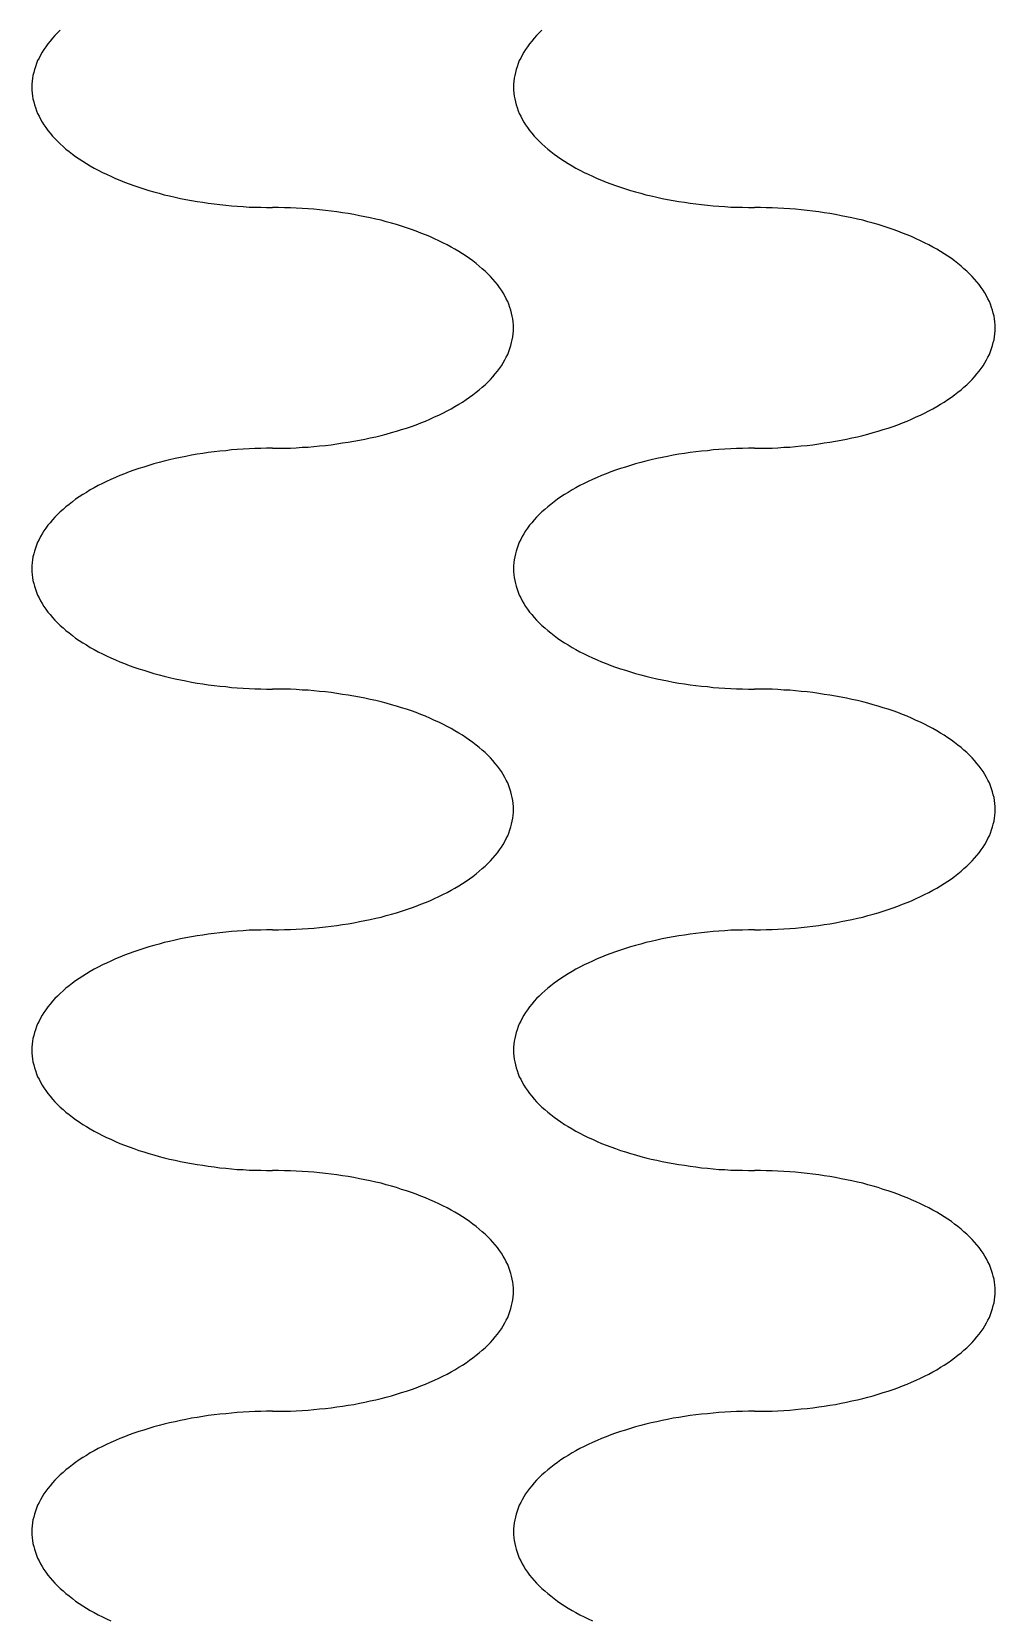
# Model space of a CAD drawing. Extents: x 0 to 40, y 0 to 70.
# Drawn here: x 29.6 to 30, y 51.913 to 52.573 of the extents above; entities that cross this region are included whole.
import ezdxf

# ---------------------------------------------------------------- set-up
doc = ezdxf.new("R2010")
doc.units = 0
doc.layers.add('AL_FOIL', color=2, linetype='CONTINUOUS')

msp = doc.modelspace()

# ---------------------------------------------------------------- linework, layer by layer
at = {"layer": 'AL_FOIL'}
for points in [[(29.6118, 52.5736, 0), (29.6107, 52.5725, 0), (29.6096, 52.5714, 0), (29.6086, 52.5703, 0), (29.6076, 52.5691, 0), (29.6067, 52.568, 0), (29.6058, 52.5668, 0), (29.605, 52.5657, 0), (29.6043, 52.5645, 0), (29.6036, 52.5633, 0), (29.603, 52.5621, 0), (29.6024, 52.561, 0), (29.6019, 52.5598, 0), (29.6015, 52.5585, 0), (29.6011, 52.5573, 0), (29.6008, 52.5561, 0), (29.6005, 52.5549, 0), (29.6003, 52.5537, 0), (29.6001, 52.5525, 0), (29.6, 52.5512, 0), (29.6, 52.55, 0), (29.6, 52.5488, 0), (29.6001, 52.5475, 0), (29.6003, 52.5463, 0), (29.6005, 52.5451, 0), (29.6008, 52.5439, 0), (29.6011, 52.5427, 0), (29.6015, 52.5415, 0), (29.6019, 52.5402, 0), (29.6024, 52.539, 0), (29.603, 52.5379, 0), (29.6036, 52.5367, 0), (29.6043, 52.5355, 0), (29.605, 52.5343, 0), (29.6058, 52.5332, 0), (29.6067, 52.532, 0), (29.6076, 52.5309, 0), (29.6086, 52.5297, 0), (29.6096, 52.5286, 0), (29.6107, 52.5275, 0), (29.6118, 52.5264, 0), (29.613, 52.5254, 0), (29.6142, 52.5243, 0), (29.6155, 52.5233, 0), (29.6169, 52.5222, 0), (29.6182, 52.5212, 0), (29.6197, 52.5202, 0), (29.6212, 52.5192, 0), (29.6227, 52.5183, 0), (29.6243, 52.5173, 0), (29.6259, 52.5164, 0), (29.6276, 52.5155, 0), (29.6293, 52.5146, 0), (29.631, 52.5138, 0), (29.6328, 52.513, 0), (29.6347, 52.5121, 0), (29.6366, 52.5113, 0), (29.6385, 52.5106, 0), (29.6404, 52.5098, 0), (29.6424, 52.5091, 0), (29.6444, 52.5084, 0), (29.6465, 52.5078, 0), (29.6486, 52.5071, 0), (29.6507, 52.5065, 0), (29.6529, 52.5059, 0), (29.655, 52.5053, 0), (29.6572, 52.5048, 0), (29.6595, 52.5043, 0), (29.6617, 52.5038, 0), (29.664, 52.5034, 0), (29.6663, 52.5029, 0), (29.6686, 52.5025, 0), (29.671, 52.5022, 0), (29.6733, 52.5018, 0), (29.6757, 52.5015, 0), (29.6781, 52.5012, 0), (29.6805, 52.501, 0), (29.6829, 52.5007, 0), (29.6853, 52.5005, 0), (29.6878, 52.5004, 0), (29.6902, 52.5002, 0), (29.6926, 52.5001, 0), (29.6951, 52.5001, 0), (29.6975, 52.5, 0), (29.7, 52.5, 0)], [(29.8118, 52.5736, 0), (29.8107, 52.5725, 0), (29.8096, 52.5714, 0), (29.8086, 52.5703, 0), (29.8076, 52.5691, 0), (29.8067, 52.568, 0), (29.8058, 52.5668, 0), (29.805, 52.5657, 0), (29.8043, 52.5645, 0), (29.8036, 52.5633, 0), (29.803, 52.5621, 0), (29.8024, 52.561, 0), (29.8019, 52.5598, 0), (29.8015, 52.5585, 0), (29.8011, 52.5573, 0), (29.8008, 52.5561, 0), (29.8005, 52.5549, 0), (29.8003, 52.5537, 0), (29.8001, 52.5525, 0), (29.8, 52.5512, 0), (29.8, 52.55, 0), (29.8, 52.5488, 0), (29.8001, 52.5475, 0), (29.8003, 52.5463, 0), (29.8005, 52.5451, 0), (29.8008, 52.5439, 0), (29.8011, 52.5427, 0), (29.8015, 52.5415, 0), (29.8019, 52.5402, 0), (29.8024, 52.539, 0), (29.803, 52.5379, 0), (29.8036, 52.5367, 0), (29.8043, 52.5355, 0), (29.805, 52.5343, 0), (29.8058, 52.5332, 0), (29.8067, 52.532, 0), (29.8076, 52.5309, 0), (29.8086, 52.5297, 0), (29.8096, 52.5286, 0), (29.8107, 52.5275, 0), (29.8118, 52.5264, 0), (29.813, 52.5254, 0), (29.8142, 52.5243, 0), (29.8155, 52.5233, 0), (29.8169, 52.5222, 0), (29.8182, 52.5212, 0), (29.8197, 52.5202, 0), (29.8212, 52.5192, 0), (29.8227, 52.5183, 0), (29.8243, 52.5173, 0), (29.8259, 52.5164, 0), (29.8276, 52.5155, 0), (29.8293, 52.5146, 0), (29.831, 52.5138, 0), (29.8328, 52.513, 0), (29.8347, 52.5121, 0), (29.8366, 52.5113, 0), (29.8385, 52.5106, 0), (29.8404, 52.5098, 0), (29.8424, 52.5091, 0), (29.8444, 52.5084, 0), (29.8465, 52.5078, 0), (29.8486, 52.5071, 0), (29.8507, 52.5065, 0), (29.8529, 52.5059, 0), (29.855, 52.5053, 0), (29.8572, 52.5048, 0), (29.8595, 52.5043, 0), (29.8617, 52.5038, 0), (29.864, 52.5034, 0), (29.8663, 52.5029, 0), (29.8686, 52.5025, 0), (29.871, 52.5022, 0), (29.8733, 52.5018, 0), (29.8757, 52.5015, 0), (29.8781, 52.5012, 0), (29.8805, 52.501, 0), (29.8829, 52.5007, 0), (29.8853, 52.5005, 0), (29.8878, 52.5004, 0), (29.8902, 52.5002, 0), (29.8926, 52.5001, 0), (29.8951, 52.5001, 0), (29.8975, 52.5, 0), (29.9, 52.5, 0)], [(29.7, 52.4, 0), (29.7025, 52.4, 0), (29.7049, 52.4001, 0), (29.7074, 52.4001, 0), (29.7098, 52.4002, 0), (29.7122, 52.4004, 0), (29.7147, 52.4005, 0), (29.7171, 52.4007, 0), (29.7195, 52.401, 0), (29.7219, 52.4012, 0), (29.7243, 52.4015, 0), (29.7267, 52.4018, 0), (29.729, 52.4022, 0), (29.7314, 52.4025, 0), (29.7337, 52.4029, 0), (29.736, 52.4034, 0), (29.7383, 52.4038, 0), (29.7405, 52.4043, 0), (29.7428, 52.4048, 0), (29.745, 52.4053, 0), (29.7471, 52.4059, 0), (29.7493, 52.4065, 0), (29.7514, 52.4071, 0), (29.7535, 52.4078, 0), (29.7556, 52.4084, 0), (29.7576, 52.4091, 0), (29.7596, 52.4098, 0), (29.7615, 52.4106, 0), (29.7634, 52.4113, 0), (29.7653, 52.4121, 0), (29.7672, 52.413, 0), (29.769, 52.4138, 0), (29.7707, 52.4146, 0), (29.7724, 52.4155, 0), (29.7741, 52.4164, 0), (29.7757, 52.4173, 0), (29.7773, 52.4183, 0), (29.7788, 52.4192, 0), (29.7803, 52.4202, 0), (29.7818, 52.4212, 0), (29.7831, 52.4222, 0), (29.7845, 52.4233, 0), (29.7858, 52.4243, 0), (29.787, 52.4254, 0), (29.7882, 52.4264, 0), (29.7893, 52.4275, 0), (29.7904, 52.4286, 0), (29.7914, 52.4297, 0), (29.7924, 52.4309, 0), (29.7933, 52.432, 0), (29.7942, 52.4332, 0), (29.795, 52.4343, 0), (29.7957, 52.4355, 0), (29.7964, 52.4367, 0), (29.797, 52.4379, 0), (29.7976, 52.439, 0), (29.7981, 52.4402, 0), (29.7985, 52.4415, 0), (29.7989, 52.4427, 0), (29.7992, 52.4439, 0), (29.7995, 52.4451, 0), (29.7997, 52.4463, 0), (29.7999, 52.4475, 0), (29.8, 52.4488, 0), (29.8, 52.45, 0), (29.8, 52.4512, 0), (29.7999, 52.4525, 0), (29.7997, 52.4537, 0), (29.7995, 52.4549, 0), (29.7992, 52.4561, 0), (29.7989, 52.4573, 0), (29.7985, 52.4585, 0), (29.7981, 52.4598, 0), (29.7976, 52.461, 0), (29.797, 52.4621, 0), (29.7964, 52.4633, 0), (29.7957, 52.4645, 0), (29.795, 52.4657, 0), (29.7942, 52.4668, 0), (29.7933, 52.468, 0), (29.7924, 52.4691, 0), (29.7914, 52.4703, 0), (29.7904, 52.4714, 0), (29.7893, 52.4725, 0), (29.7882, 52.4736, 0), (29.787, 52.4746, 0), (29.7858, 52.4757, 0), (29.7845, 52.4767, 0), (29.7831, 52.4778, 0), (29.7818, 52.4788, 0), (29.7803, 52.4798, 0), (29.7788, 52.4808, 0), (29.7773, 52.4817, 0), (29.7757, 52.4827, 0), (29.7741, 52.4836, 0), (29.7724, 52.4845, 0), (29.7707, 52.4854, 0), (29.769, 52.4862, 0), (29.7672, 52.487, 0), (29.7653, 52.4879, 0), (29.7634, 52.4887, 0), (29.7615, 52.4894, 0), (29.7596, 52.4902, 0), (29.7576, 52.4909, 0), (29.7556, 52.4916, 0), (29.7535, 52.4922, 0), (29.7514, 52.4929, 0), (29.7493, 52.4935, 0), (29.7471, 52.4941, 0), (29.745, 52.4947, 0), (29.7428, 52.4952, 0), (29.7405, 52.4957, 0), (29.7383, 52.4962, 0), (29.736, 52.4966, 0), (29.7337, 52.4971, 0), (29.7314, 52.4975, 0), (29.729, 52.4978, 0), (29.7267, 52.4982, 0), (29.7243, 52.4985, 0), (29.7219, 52.4988, 0), (29.7195, 52.499, 0), (29.7171, 52.4993, 0), (29.7147, 52.4995, 0), (29.7122, 52.4996, 0), (29.7098, 52.4998, 0), (29.7074, 52.4999, 0), (29.7049, 52.4999, 0), (29.7025, 52.5, 0), (29.7, 52.5, 0)], [(29.9, 52.4, 0), (29.9025, 52.4, 0), (29.9049, 52.4001, 0), (29.9074, 52.4001, 0), (29.9098, 52.4002, 0), (29.9122, 52.4004, 0), (29.9147, 52.4005, 0), (29.9171, 52.4007, 0), (29.9195, 52.401, 0), (29.9219, 52.4012, 0), (29.9243, 52.4015, 0), (29.9267, 52.4018, 0), (29.929, 52.4022, 0), (29.9314, 52.4025, 0), (29.9337, 52.4029, 0), (29.936, 52.4034, 0), (29.9383, 52.4038, 0), (29.9405, 52.4043, 0), (29.9428, 52.4048, 0), (29.945, 52.4053, 0), (29.9471, 52.4059, 0), (29.9493, 52.4065, 0), (29.9514, 52.4071, 0), (29.9535, 52.4078, 0), (29.9556, 52.4084, 0), (29.9576, 52.4091, 0), (29.9596, 52.4098, 0), (29.9615, 52.4106, 0), (29.9634, 52.4113, 0), (29.9653, 52.4121, 0), (29.9672, 52.413, 0), (29.969, 52.4138, 0), (29.9707, 52.4146, 0), (29.9724, 52.4155, 0), (29.9741, 52.4164, 0), (29.9757, 52.4173, 0), (29.9773, 52.4183, 0), (29.9788, 52.4192, 0), (29.9803, 52.4202, 0), (29.9818, 52.4212, 0), (29.9831, 52.4222, 0), (29.9845, 52.4233, 0), (29.9858, 52.4243, 0), (29.987, 52.4254, 0), (29.9882, 52.4264, 0), (29.9893, 52.4275, 0), (29.9904, 52.4286, 0), (29.9914, 52.4297, 0), (29.9924, 52.4309, 0), (29.9933, 52.432, 0), (29.9942, 52.4332, 0), (29.995, 52.4343, 0), (29.9957, 52.4355, 0), (29.9964, 52.4367, 0), (29.997, 52.4379, 0), (29.9976, 52.439, 0), (29.9981, 52.4402, 0), (29.9985, 52.4415, 0), (29.9989, 52.4427, 0), (29.9992, 52.4439, 0), (29.9995, 52.4451, 0), (29.9997, 52.4463, 0), (29.9999, 52.4475, 0), (30, 52.4488, 0), (30, 52.45, 0), (30, 52.4512, 0), (29.9999, 52.4525, 0), (29.9997, 52.4537, 0), (29.9995, 52.4549, 0), (29.9992, 52.4561, 0), (29.9989, 52.4573, 0), (29.9985, 52.4585, 0), (29.9981, 52.4598, 0), (29.9976, 52.461, 0), (29.997, 52.4621, 0), (29.9964, 52.4633, 0), (29.9957, 52.4645, 0), (29.995, 52.4657, 0), (29.9942, 52.4668, 0), (29.9933, 52.468, 0), (29.9924, 52.4691, 0), (29.9914, 52.4703, 0), (29.9904, 52.4714, 0), (29.9893, 52.4725, 0), (29.9882, 52.4736, 0), (29.987, 52.4746, 0), (29.9858, 52.4757, 0), (29.9845, 52.4767, 0), (29.9831, 52.4778, 0), (29.9818, 52.4788, 0), (29.9803, 52.4798, 0), (29.9788, 52.4808, 0), (29.9773, 52.4817, 0), (29.9757, 52.4827, 0), (29.9741, 52.4836, 0), (29.9724, 52.4845, 0), (29.9707, 52.4854, 0), (29.969, 52.4862, 0), (29.9672, 52.487, 0), (29.9653, 52.4879, 0), (29.9634, 52.4887, 0), (29.9615, 52.4894, 0), (29.9596, 52.4902, 0), (29.9576, 52.4909, 0), (29.9556, 52.4916, 0), (29.9535, 52.4922, 0), (29.9514, 52.4929, 0), (29.9493, 52.4935, 0), (29.9471, 52.4941, 0), (29.945, 52.4947, 0), (29.9428, 52.4952, 0), (29.9405, 52.4957, 0), (29.9383, 52.4962, 0), (29.936, 52.4966, 0), (29.9337, 52.4971, 0), (29.9314, 52.4975, 0), (29.929, 52.4978, 0), (29.9267, 52.4982, 0), (29.9243, 52.4985, 0), (29.9219, 52.4988, 0), (29.9195, 52.499, 0), (29.9171, 52.4993, 0), (29.9147, 52.4995, 0), (29.9122, 52.4996, 0), (29.9098, 52.4998, 0), (29.9074, 52.4999, 0), (29.9049, 52.4999, 0), (29.9025, 52.5, 0), (29.9, 52.5, 0)], [(29.7, 52.4, 0), (29.6975, 52.4, 0), (29.6951, 52.3999, 0), (29.6926, 52.3999, 0), (29.6902, 52.3998, 0), (29.6878, 52.3996, 0), (29.6853, 52.3995, 0), (29.6829, 52.3993, 0), (29.6805, 52.399, 0), (29.6781, 52.3988, 0), (29.6757, 52.3985, 0), (29.6733, 52.3982, 0), (29.671, 52.3978, 0), (29.6686, 52.3975, 0), (29.6663, 52.3971, 0), (29.664, 52.3966, 0), (29.6617, 52.3962, 0), (29.6595, 52.3957, 0), (29.6572, 52.3952, 0), (29.655, 52.3947, 0), (29.6529, 52.3941, 0), (29.6507, 52.3935, 0), (29.6486, 52.3929, 0), (29.6465, 52.3922, 0), (29.6444, 52.3916, 0), (29.6424, 52.3909, 0), (29.6404, 52.3902, 0), (29.6385, 52.3894, 0), (29.6366, 52.3887, 0), (29.6347, 52.3879, 0), (29.6328, 52.387, 0), (29.631, 52.3862, 0), (29.6293, 52.3854, 0), (29.6276, 52.3845, 0), (29.6259, 52.3836, 0), (29.6243, 52.3827, 0), (29.6227, 52.3817, 0), (29.6212, 52.3808, 0), (29.6197, 52.3798, 0), (29.6182, 52.3788, 0), (29.6169, 52.3778, 0), (29.6155, 52.3767, 0), (29.6142, 52.3757, 0), (29.613, 52.3746, 0), (29.6118, 52.3736, 0), (29.6107, 52.3725, 0), (29.6096, 52.3714, 0), (29.6086, 52.3703, 0), (29.6076, 52.3691, 0), (29.6067, 52.368, 0), (29.6058, 52.3668, 0), (29.605, 52.3657, 0), (29.6043, 52.3645, 0), (29.6036, 52.3633, 0), (29.603, 52.3621, 0), (29.6024, 52.361, 0), (29.6019, 52.3598, 0), (29.6015, 52.3585, 0), (29.6011, 52.3573, 0), (29.6008, 52.3561, 0), (29.6005, 52.3549, 0), (29.6003, 52.3537, 0), (29.6001, 52.3525, 0), (29.6, 52.3512, 0), (29.6, 52.35, 0), (29.6, 52.3488, 0), (29.6001, 52.3475, 0), (29.6003, 52.3463, 0), (29.6005, 52.3451, 0), (29.6008, 52.3439, 0), (29.6011, 52.3427, 0), (29.6015, 52.3415, 0), (29.6019, 52.3402, 0), (29.6024, 52.339, 0), (29.603, 52.3379, 0), (29.6036, 52.3367, 0), (29.6043, 52.3355, 0), (29.605, 52.3343, 0), (29.6058, 52.3332, 0), (29.6067, 52.332, 0), (29.6076, 52.3309, 0), (29.6086, 52.3297, 0), (29.6096, 52.3286, 0), (29.6107, 52.3275, 0), (29.6118, 52.3264, 0), (29.613, 52.3254, 0), (29.6142, 52.3243, 0), (29.6155, 52.3233, 0), (29.6169, 52.3222, 0), (29.6182, 52.3212, 0), (29.6197, 52.3202, 0), (29.6212, 52.3192, 0), (29.6227, 52.3183, 0), (29.6243, 52.3173, 0), (29.6259, 52.3164, 0), (29.6276, 52.3155, 0), (29.6293, 52.3146, 0), (29.631, 52.3138, 0), (29.6328, 52.313, 0), (29.6347, 52.3121, 0), (29.6366, 52.3113, 0), (29.6385, 52.3106, 0), (29.6404, 52.3098, 0), (29.6424, 52.3091, 0), (29.6444, 52.3084, 0), (29.6465, 52.3078, 0), (29.6486, 52.3071, 0), (29.6507, 52.3065, 0), (29.6529, 52.3059, 0), (29.655, 52.3053, 0), (29.6572, 52.3048, 0), (29.6595, 52.3043, 0), (29.6617, 52.3038, 0), (29.664, 52.3034, 0), (29.6663, 52.3029, 0), (29.6686, 52.3025, 0), (29.671, 52.3022, 0), (29.6733, 52.3018, 0), (29.6757, 52.3015, 0), (29.6781, 52.3012, 0), (29.6805, 52.301, 0), (29.6829, 52.3007, 0), (29.6853, 52.3005, 0), (29.6878, 52.3004, 0), (29.6902, 52.3002, 0), (29.6926, 52.3001, 0), (29.6951, 52.3001, 0), (29.6975, 52.3, 0), (29.7, 52.3, 0)], [(29.9, 52.4, 0), (29.8975, 52.4, 0), (29.8951, 52.3999, 0), (29.8926, 52.3999, 0), (29.8902, 52.3998, 0), (29.8878, 52.3996, 0), (29.8853, 52.3995, 0), (29.8829, 52.3993, 0), (29.8805, 52.399, 0), (29.8781, 52.3988, 0), (29.8757, 52.3985, 0), (29.8733, 52.3982, 0), (29.871, 52.3978, 0), (29.8686, 52.3975, 0), (29.8663, 52.3971, 0), (29.864, 52.3966, 0), (29.8617, 52.3962, 0), (29.8595, 52.3957, 0), (29.8572, 52.3952, 0), (29.855, 52.3947, 0), (29.8529, 52.3941, 0), (29.8507, 52.3935, 0), (29.8486, 52.3929, 0), (29.8465, 52.3922, 0), (29.8444, 52.3916, 0), (29.8424, 52.3909, 0), (29.8404, 52.3902, 0), (29.8385, 52.3894, 0), (29.8366, 52.3887, 0), (29.8347, 52.3879, 0), (29.8328, 52.387, 0), (29.831, 52.3862, 0), (29.8293, 52.3854, 0), (29.8276, 52.3845, 0), (29.8259, 52.3836, 0), (29.8243, 52.3827, 0), (29.8227, 52.3817, 0), (29.8212, 52.3808, 0), (29.8197, 52.3798, 0), (29.8182, 52.3788, 0), (29.8169, 52.3778, 0), (29.8155, 52.3767, 0), (29.8142, 52.3757, 0), (29.813, 52.3746, 0), (29.8118, 52.3736, 0), (29.8107, 52.3725, 0), (29.8096, 52.3714, 0), (29.8086, 52.3703, 0), (29.8076, 52.3691, 0), (29.8067, 52.368, 0), (29.8058, 52.3668, 0), (29.805, 52.3657, 0), (29.8043, 52.3645, 0), (29.8036, 52.3633, 0), (29.803, 52.3621, 0), (29.8024, 52.361, 0), (29.8019, 52.3598, 0), (29.8015, 52.3585, 0), (29.8011, 52.3573, 0), (29.8008, 52.3561, 0), (29.8005, 52.3549, 0), (29.8003, 52.3537, 0), (29.8001, 52.3525, 0), (29.8, 52.3512, 0), (29.8, 52.35, 0), (29.8, 52.3488, 0), (29.8001, 52.3475, 0), (29.8003, 52.3463, 0), (29.8005, 52.3451, 0), (29.8008, 52.3439, 0), (29.8011, 52.3427, 0), (29.8015, 52.3415, 0), (29.8019, 52.3402, 0), (29.8024, 52.339, 0), (29.803, 52.3379, 0), (29.8036, 52.3367, 0), (29.8043, 52.3355, 0), (29.805, 52.3343, 0), (29.8058, 52.3332, 0), (29.8067, 52.332, 0), (29.8076, 52.3309, 0), (29.8086, 52.3297, 0), (29.8096, 52.3286, 0), (29.8107, 52.3275, 0), (29.8118, 52.3264, 0), (29.813, 52.3254, 0), (29.8142, 52.3243, 0), (29.8155, 52.3233, 0), (29.8169, 52.3222, 0), (29.8182, 52.3212, 0), (29.8197, 52.3202, 0), (29.8212, 52.3192, 0), (29.8227, 52.3183, 0), (29.8243, 52.3173, 0), (29.8259, 52.3164, 0), (29.8276, 52.3155, 0), (29.8293, 52.3146, 0), (29.831, 52.3138, 0), (29.8328, 52.313, 0), (29.8347, 52.3121, 0), (29.8366, 52.3113, 0), (29.8385, 52.3106, 0), (29.8404, 52.3098, 0), (29.8424, 52.3091, 0), (29.8444, 52.3084, 0), (29.8465, 52.3078, 0), (29.8486, 52.3071, 0), (29.8507, 52.3065, 0), (29.8529, 52.3059, 0), (29.855, 52.3053, 0), (29.8572, 52.3048, 0), (29.8595, 52.3043, 0), (29.8617, 52.3038, 0), (29.864, 52.3034, 0), (29.8663, 52.3029, 0), (29.8686, 52.3025, 0), (29.871, 52.3022, 0), (29.8733, 52.3018, 0), (29.8757, 52.3015, 0), (29.8781, 52.3012, 0), (29.8805, 52.301, 0), (29.8829, 52.3007, 0), (29.8853, 52.3005, 0), (29.8878, 52.3004, 0), (29.8902, 52.3002, 0), (29.8926, 52.3001, 0), (29.8951, 52.3001, 0), (29.8975, 52.3, 0), (29.9, 52.3, 0)], [(29.7, 52.2, 0), (29.7025, 52.2, 0), (29.7049, 52.2001, 0), (29.7074, 52.2001, 0), (29.7098, 52.2002, 0), (29.7122, 52.2004, 0), (29.7147, 52.2005, 0), (29.7171, 52.2007, 0), (29.7195, 52.201, 0), (29.7219, 52.2012, 0), (29.7243, 52.2015, 0), (29.7267, 52.2018, 0), (29.729, 52.2022, 0), (29.7314, 52.2025, 0), (29.7337, 52.2029, 0), (29.736, 52.2034, 0), (29.7383, 52.2038, 0), (29.7405, 52.2043, 0), (29.7428, 52.2048, 0), (29.745, 52.2053, 0), (29.7471, 52.2059, 0), (29.7493, 52.2065, 0), (29.7514, 52.2071, 0), (29.7535, 52.2078, 0), (29.7556, 52.2084, 0), (29.7576, 52.2091, 0), (29.7596, 52.2098, 0), (29.7615, 52.2106, 0), (29.7634, 52.2113, 0), (29.7653, 52.2121, 0), (29.7672, 52.213, 0), (29.769, 52.2138, 0), (29.7707, 52.2146, 0), (29.7724, 52.2155, 0), (29.7741, 52.2164, 0), (29.7757, 52.2173, 0), (29.7773, 52.2183, 0), (29.7788, 52.2192, 0), (29.7803, 52.2202, 0), (29.7818, 52.2212, 0), (29.7831, 52.2222, 0), (29.7845, 52.2233, 0), (29.7858, 52.2243, 0), (29.787, 52.2254, 0), (29.7882, 52.2264, 0), (29.7893, 52.2275, 0), (29.7904, 52.2286, 0), (29.7914, 52.2297, 0), (29.7924, 52.2309, 0), (29.7933, 52.232, 0), (29.7942, 52.2332, 0), (29.795, 52.2343, 0), (29.7957, 52.2355, 0), (29.7964, 52.2367, 0), (29.797, 52.2379, 0), (29.7976, 52.239, 0), (29.7981, 52.2402, 0), (29.7985, 52.2415, 0), (29.7989, 52.2427, 0), (29.7992, 52.2439, 0), (29.7995, 52.2451, 0), (29.7997, 52.2463, 0), (29.7999, 52.2475, 0), (29.8, 52.2488, 0), (29.8, 52.25, 0), (29.8, 52.2512, 0), (29.7999, 52.2525, 0), (29.7997, 52.2537, 0), (29.7995, 52.2549, 0), (29.7992, 52.2561, 0), (29.7989, 52.2573, 0), (29.7985, 52.2585, 0), (29.7981, 52.2598, 0), (29.7976, 52.261, 0), (29.797, 52.2621, 0), (29.7964, 52.2633, 0), (29.7957, 52.2645, 0), (29.795, 52.2657, 0), (29.7942, 52.2668, 0), (29.7933, 52.268, 0), (29.7924, 52.2691, 0), (29.7914, 52.2703, 0), (29.7904, 52.2714, 0), (29.7893, 52.2725, 0), (29.7882, 52.2736, 0), (29.787, 52.2746, 0), (29.7858, 52.2757, 0), (29.7845, 52.2767, 0), (29.7831, 52.2778, 0), (29.7818, 52.2788, 0), (29.7803, 52.2798, 0), (29.7788, 52.2808, 0), (29.7773, 52.2817, 0), (29.7757, 52.2827, 0), (29.7741, 52.2836, 0), (29.7724, 52.2845, 0), (29.7707, 52.2854, 0), (29.769, 52.2862, 0), (29.7672, 52.287, 0), (29.7653, 52.2879, 0), (29.7634, 52.2887, 0), (29.7615, 52.2894, 0), (29.7596, 52.2902, 0), (29.7576, 52.2909, 0), (29.7556, 52.2916, 0), (29.7535, 52.2922, 0), (29.7514, 52.2929, 0), (29.7493, 52.2935, 0), (29.7471, 52.2941, 0), (29.745, 52.2947, 0), (29.7428, 52.2952, 0), (29.7405, 52.2957, 0), (29.7383, 52.2962, 0), (29.736, 52.2966, 0), (29.7337, 52.2971, 0), (29.7314, 52.2975, 0), (29.729, 52.2978, 0), (29.7267, 52.2982, 0), (29.7243, 52.2985, 0), (29.7219, 52.2988, 0), (29.7195, 52.299, 0), (29.7171, 52.2993, 0), (29.7147, 52.2995, 0), (29.7122, 52.2996, 0), (29.7098, 52.2998, 0), (29.7074, 52.2999, 0), (29.7049, 52.2999, 0), (29.7025, 52.3, 0), (29.7, 52.3, 0)], [(29.9, 52.2, 0), (29.9025, 52.2, 0), (29.9049, 52.2001, 0), (29.9074, 52.2001, 0), (29.9098, 52.2002, 0), (29.9122, 52.2004, 0), (29.9147, 52.2005, 0), (29.9171, 52.2007, 0), (29.9195, 52.201, 0), (29.9219, 52.2012, 0), (29.9243, 52.2015, 0), (29.9267, 52.2018, 0), (29.929, 52.2022, 0), (29.9314, 52.2025, 0), (29.9337, 52.2029, 0), (29.936, 52.2034, 0), (29.9383, 52.2038, 0), (29.9405, 52.2043, 0), (29.9428, 52.2048, 0), (29.945, 52.2053, 0), (29.9471, 52.2059, 0), (29.9493, 52.2065, 0), (29.9514, 52.2071, 0), (29.9535, 52.2078, 0), (29.9556, 52.2084, 0), (29.9576, 52.2091, 0), (29.9596, 52.2098, 0), (29.9615, 52.2106, 0), (29.9634, 52.2113, 0), (29.9653, 52.2121, 0), (29.9672, 52.213, 0), (29.969, 52.2138, 0), (29.9707, 52.2146, 0), (29.9724, 52.2155, 0), (29.9741, 52.2164, 0), (29.9757, 52.2173, 0), (29.9773, 52.2183, 0), (29.9788, 52.2192, 0), (29.9803, 52.2202, 0), (29.9818, 52.2212, 0), (29.9831, 52.2222, 0), (29.9845, 52.2233, 0), (29.9858, 52.2243, 0), (29.987, 52.2254, 0), (29.9882, 52.2264, 0), (29.9893, 52.2275, 0), (29.9904, 52.2286, 0), (29.9914, 52.2297, 0), (29.9924, 52.2309, 0), (29.9933, 52.232, 0), (29.9942, 52.2332, 0), (29.995, 52.2343, 0), (29.9957, 52.2355, 0), (29.9964, 52.2367, 0), (29.997, 52.2379, 0), (29.9976, 52.239, 0), (29.9981, 52.2402, 0), (29.9985, 52.2415, 0), (29.9989, 52.2427, 0), (29.9992, 52.2439, 0), (29.9995, 52.2451, 0), (29.9997, 52.2463, 0), (29.9999, 52.2475, 0), (30, 52.2488, 0), (30, 52.25, 0), (30, 52.2512, 0), (29.9999, 52.2525, 0), (29.9997, 52.2537, 0), (29.9995, 52.2549, 0), (29.9992, 52.2561, 0), (29.9989, 52.2573, 0), (29.9985, 52.2585, 0), (29.9981, 52.2598, 0), (29.9976, 52.261, 0), (29.997, 52.2621, 0), (29.9964, 52.2633, 0), (29.9957, 52.2645, 0), (29.995, 52.2657, 0), (29.9942, 52.2668, 0), (29.9933, 52.268, 0), (29.9924, 52.2691, 0), (29.9914, 52.2703, 0), (29.9904, 52.2714, 0), (29.9893, 52.2725, 0), (29.9882, 52.2736, 0), (29.987, 52.2746, 0), (29.9858, 52.2757, 0), (29.9845, 52.2767, 0), (29.9831, 52.2778, 0), (29.9818, 52.2788, 0), (29.9803, 52.2798, 0), (29.9788, 52.2808, 0), (29.9773, 52.2817, 0), (29.9757, 52.2827, 0), (29.9741, 52.2836, 0), (29.9724, 52.2845, 0), (29.9707, 52.2854, 0), (29.969, 52.2862, 0), (29.9672, 52.287, 0), (29.9653, 52.2879, 0), (29.9634, 52.2887, 0), (29.9615, 52.2894, 0), (29.9596, 52.2902, 0), (29.9576, 52.2909, 0), (29.9556, 52.2916, 0), (29.9535, 52.2922, 0), (29.9514, 52.2929, 0), (29.9493, 52.2935, 0), (29.9471, 52.2941, 0), (29.945, 52.2947, 0), (29.9428, 52.2952, 0), (29.9405, 52.2957, 0), (29.9383, 52.2962, 0), (29.936, 52.2966, 0), (29.9337, 52.2971, 0), (29.9314, 52.2975, 0), (29.929, 52.2978, 0), (29.9267, 52.2982, 0), (29.9243, 52.2985, 0), (29.9219, 52.2988, 0), (29.9195, 52.299, 0), (29.9171, 52.2993, 0), (29.9147, 52.2995, 0), (29.9122, 52.2996, 0), (29.9098, 52.2998, 0), (29.9074, 52.2999, 0), (29.9049, 52.2999, 0), (29.9025, 52.3, 0), (29.9, 52.3, 0)], [(29.7, 52.2, 0), (29.6975, 52.2, 0), (29.6951, 52.1999, 0), (29.6926, 52.1999, 0), (29.6902, 52.1998, 0), (29.6878, 52.1996, 0), (29.6853, 52.1995, 0), (29.6829, 52.1993, 0), (29.6805, 52.199, 0), (29.6781, 52.1988, 0), (29.6757, 52.1985, 0), (29.6733, 52.1982, 0), (29.671, 52.1978, 0), (29.6686, 52.1975, 0), (29.6663, 52.1971, 0), (29.664, 52.1966, 0), (29.6617, 52.1962, 0), (29.6595, 52.1957, 0), (29.6572, 52.1952, 0), (29.655, 52.1947, 0), (29.6529, 52.1941, 0), (29.6507, 52.1935, 0), (29.6486, 52.1929, 0), (29.6465, 52.1922, 0), (29.6444, 52.1916, 0), (29.6424, 52.1909, 0), (29.6404, 52.1902, 0), (29.6385, 52.1894, 0), (29.6366, 52.1887, 0), (29.6347, 52.1879, 0), (29.6328, 52.187, 0), (29.631, 52.1862, 0), (29.6293, 52.1854, 0), (29.6276, 52.1845, 0), (29.6259, 52.1836, 0), (29.6243, 52.1827, 0), (29.6227, 52.1817, 0), (29.6212, 52.1808, 0), (29.6197, 52.1798, 0), (29.6182, 52.1788, 0), (29.6169, 52.1778, 0), (29.6155, 52.1767, 0), (29.6142, 52.1757, 0), (29.613, 52.1746, 0), (29.6118, 52.1736, 0), (29.6107, 52.1725, 0), (29.6096, 52.1714, 0), (29.6086, 52.1703, 0), (29.6076, 52.1691, 0), (29.6067, 52.168, 0), (29.6058, 52.1668, 0), (29.605, 52.1657, 0), (29.6043, 52.1645, 0), (29.6036, 52.1633, 0), (29.603, 52.1621, 0), (29.6024, 52.161, 0), (29.6019, 52.1598, 0), (29.6015, 52.1585, 0), (29.6011, 52.1573, 0), (29.6008, 52.1561, 0), (29.6005, 52.1549, 0), (29.6003, 52.1537, 0), (29.6001, 52.1525, 0), (29.6, 52.1512, 0), (29.6, 52.15, 0), (29.6, 52.1488, 0), (29.6001, 52.1475, 0), (29.6003, 52.1463, 0), (29.6005, 52.1451, 0), (29.6008, 52.1439, 0), (29.6011, 52.1427, 0), (29.6015, 52.1415, 0), (29.6019, 52.1402, 0), (29.6024, 52.139, 0), (29.603, 52.1379, 0), (29.6036, 52.1367, 0), (29.6043, 52.1355, 0), (29.605, 52.1343, 0), (29.6058, 52.1332, 0), (29.6067, 52.132, 0), (29.6076, 52.1309, 0), (29.6086, 52.1297, 0), (29.6096, 52.1286, 0), (29.6107, 52.1275, 0), (29.6118, 52.1264, 0), (29.613, 52.1254, 0), (29.6142, 52.1243, 0), (29.6155, 52.1233, 0), (29.6169, 52.1222, 0), (29.6182, 52.1212, 0), (29.6197, 52.1202, 0), (29.6212, 52.1192, 0), (29.6227, 52.1183, 0), (29.6243, 52.1173, 0), (29.6259, 52.1164, 0), (29.6276, 52.1155, 0), (29.6293, 52.1146, 0), (29.631, 52.1138, 0), (29.6328, 52.113, 0), (29.6347, 52.1121, 0), (29.6366, 52.1113, 0), (29.6385, 52.1106, 0), (29.6404, 52.1098, 0), (29.6424, 52.1091, 0), (29.6444, 52.1084, 0), (29.6465, 52.1078, 0), (29.6486, 52.1071, 0), (29.6507, 52.1065, 0), (29.6529, 52.1059, 0), (29.655, 52.1053, 0), (29.6572, 52.1048, 0), (29.6595, 52.1043, 0), (29.6617, 52.1038, 0), (29.664, 52.1034, 0), (29.6663, 52.1029, 0), (29.6686, 52.1025, 0), (29.671, 52.1022, 0), (29.6733, 52.1018, 0), (29.6757, 52.1015, 0), (29.6781, 52.1012, 0), (29.6805, 52.101, 0), (29.6829, 52.1007, 0), (29.6853, 52.1005, 0), (29.6878, 52.1004, 0), (29.6902, 52.1002, 0), (29.6926, 52.1001, 0), (29.6951, 52.1001, 0), (29.6975, 52.1, 0), (29.7, 52.1, 0)], [(29.9, 52.2, 0), (29.8975, 52.2, 0), (29.8951, 52.1999, 0), (29.8926, 52.1999, 0), (29.8902, 52.1998, 0), (29.8878, 52.1996, 0), (29.8853, 52.1995, 0), (29.8829, 52.1993, 0), (29.8805, 52.199, 0), (29.8781, 52.1988, 0), (29.8757, 52.1985, 0), (29.8733, 52.1982, 0), (29.871, 52.1978, 0), (29.8686, 52.1975, 0), (29.8663, 52.1971, 0), (29.864, 52.1966, 0), (29.8617, 52.1962, 0), (29.8595, 52.1957, 0), (29.8572, 52.1952, 0), (29.855, 52.1947, 0), (29.8529, 52.1941, 0), (29.8507, 52.1935, 0), (29.8486, 52.1929, 0), (29.8465, 52.1922, 0), (29.8444, 52.1916, 0), (29.8424, 52.1909, 0), (29.8404, 52.1902, 0), (29.8385, 52.1894, 0), (29.8366, 52.1887, 0), (29.8347, 52.1879, 0), (29.8328, 52.187, 0), (29.831, 52.1862, 0), (29.8293, 52.1854, 0), (29.8276, 52.1845, 0), (29.8259, 52.1836, 0), (29.8243, 52.1827, 0), (29.8227, 52.1817, 0), (29.8212, 52.1808, 0), (29.8197, 52.1798, 0), (29.8182, 52.1788, 0), (29.8169, 52.1778, 0), (29.8155, 52.1767, 0), (29.8142, 52.1757, 0), (29.813, 52.1746, 0), (29.8118, 52.1736, 0), (29.8107, 52.1725, 0), (29.8096, 52.1714, 0), (29.8086, 52.1703, 0), (29.8076, 52.1691, 0), (29.8067, 52.168, 0), (29.8058, 52.1668, 0), (29.805, 52.1657, 0), (29.8043, 52.1645, 0), (29.8036, 52.1633, 0), (29.803, 52.1621, 0), (29.8024, 52.161, 0), (29.8019, 52.1598, 0), (29.8015, 52.1585, 0), (29.8011, 52.1573, 0), (29.8008, 52.1561, 0), (29.8005, 52.1549, 0), (29.8003, 52.1537, 0), (29.8001, 52.1525, 0), (29.8, 52.1512, 0), (29.8, 52.15, 0), (29.8, 52.1488, 0), (29.8001, 52.1475, 0), (29.8003, 52.1463, 0), (29.8005, 52.1451, 0), (29.8008, 52.1439, 0), (29.8011, 52.1427, 0), (29.8015, 52.1415, 0), (29.8019, 52.1402, 0), (29.8024, 52.139, 0), (29.803, 52.1379, 0), (29.8036, 52.1367, 0), (29.8043, 52.1355, 0), (29.805, 52.1343, 0), (29.8058, 52.1332, 0), (29.8067, 52.132, 0), (29.8076, 52.1309, 0), (29.8086, 52.1297, 0), (29.8096, 52.1286, 0), (29.8107, 52.1275, 0), (29.8118, 52.1264, 0), (29.813, 52.1254, 0), (29.8142, 52.1243, 0), (29.8155, 52.1233, 0), (29.8169, 52.1222, 0), (29.8182, 52.1212, 0), (29.8197, 52.1202, 0), (29.8212, 52.1192, 0), (29.8227, 52.1183, 0), (29.8243, 52.1173, 0), (29.8259, 52.1164, 0), (29.8276, 52.1155, 0), (29.8293, 52.1146, 0), (29.831, 52.1138, 0), (29.8328, 52.113, 0), (29.8347, 52.1121, 0), (29.8366, 52.1113, 0), (29.8385, 52.1106, 0), (29.8404, 52.1098, 0), (29.8424, 52.1091, 0), (29.8444, 52.1084, 0), (29.8465, 52.1078, 0), (29.8486, 52.1071, 0), (29.8507, 52.1065, 0), (29.8529, 52.1059, 0), (29.855, 52.1053, 0), (29.8572, 52.1048, 0), (29.8595, 52.1043, 0), (29.8617, 52.1038, 0), (29.864, 52.1034, 0), (29.8663, 52.1029, 0), (29.8686, 52.1025, 0), (29.871, 52.1022, 0), (29.8733, 52.1018, 0), (29.8757, 52.1015, 0), (29.8781, 52.1012, 0), (29.8805, 52.101, 0), (29.8829, 52.1007, 0), (29.8853, 52.1005, 0), (29.8878, 52.1004, 0), (29.8902, 52.1002, 0), (29.8926, 52.1001, 0), (29.8951, 52.1001, 0), (29.8975, 52.1, 0), (29.9, 52.1, 0)], [(29.7, 52, 0), (29.7025, 52, 0), (29.7049, 52.0001, 0), (29.7074, 52.0001, 0), (29.7098, 52.0002, 0), (29.7122, 52.0004, 0), (29.7147, 52.0005, 0), (29.7171, 52.0007, 0), (29.7195, 52.001, 0), (29.7219, 52.0012, 0), (29.7243, 52.0015, 0), (29.7267, 52.0018, 0), (29.729, 52.0022, 0), (29.7314, 52.0025, 0), (29.7337, 52.0029, 0), (29.736, 52.0034, 0), (29.7383, 52.0038, 0), (29.7405, 52.0043, 0), (29.7428, 52.0048, 0), (29.745, 52.0053, 0), (29.7471, 52.0059, 0), (29.7493, 52.0065, 0), (29.7514, 52.0071, 0), (29.7535, 52.0078, 0), (29.7556, 52.0084, 0), (29.7576, 52.0091, 0), (29.7596, 52.0098, 0), (29.7615, 52.0106, 0), (29.7634, 52.0113, 0), (29.7653, 52.0121, 0), (29.7672, 52.013, 0), (29.769, 52.0138, 0), (29.7707, 52.0146, 0), (29.7724, 52.0155, 0), (29.7741, 52.0164, 0), (29.7757, 52.0173, 0), (29.7773, 52.0183, 0), (29.7788, 52.0192, 0), (29.7803, 52.0202, 0), (29.7818, 52.0212, 0), (29.7831, 52.0222, 0), (29.7845, 52.0233, 0), (29.7858, 52.0243, 0), (29.787, 52.0254, 0), (29.7882, 52.0264, 0), (29.7893, 52.0275, 0), (29.7904, 52.0286, 0), (29.7914, 52.0297, 0), (29.7924, 52.0309, 0), (29.7933, 52.032, 0), (29.7942, 52.0332, 0), (29.795, 52.0343, 0), (29.7957, 52.0355, 0), (29.7964, 52.0367, 0), (29.797, 52.0379, 0), (29.7976, 52.039, 0), (29.7981, 52.0402, 0), (29.7985, 52.0415, 0), (29.7989, 52.0427, 0), (29.7992, 52.0439, 0), (29.7995, 52.0451, 0), (29.7997, 52.0463, 0), (29.7999, 52.0475, 0), (29.8, 52.0488, 0), (29.8, 52.05, 0), (29.8, 52.0512, 0), (29.7999, 52.0525, 0), (29.7997, 52.0537, 0), (29.7995, 52.0549, 0), (29.7992, 52.0561, 0), (29.7989, 52.0573, 0), (29.7985, 52.0585, 0), (29.7981, 52.0598, 0), (29.7976, 52.061, 0), (29.797, 52.0621, 0), (29.7964, 52.0633, 0), (29.7957, 52.0645, 0), (29.795, 52.0657, 0), (29.7942, 52.0668, 0), (29.7933, 52.068, 0), (29.7924, 52.0691, 0), (29.7914, 52.0703, 0), (29.7904, 52.0714, 0), (29.7893, 52.0725, 0), (29.7882, 52.0736, 0), (29.787, 52.0746, 0), (29.7858, 52.0757, 0), (29.7845, 52.0767, 0), (29.7831, 52.0778, 0), (29.7818, 52.0788, 0), (29.7803, 52.0798, 0), (29.7788, 52.0808, 0), (29.7773, 52.0817, 0), (29.7757, 52.0827, 0), (29.7741, 52.0836, 0), (29.7724, 52.0845, 0), (29.7707, 52.0854, 0), (29.769, 52.0862, 0), (29.7672, 52.087, 0), (29.7653, 52.0879, 0), (29.7634, 52.0887, 0), (29.7615, 52.0894, 0), (29.7596, 52.0902, 0), (29.7576, 52.0909, 0), (29.7556, 52.0916, 0), (29.7535, 52.0922, 0), (29.7514, 52.0929, 0), (29.7493, 52.0935, 0), (29.7471, 52.0941, 0), (29.745, 52.0947, 0), (29.7428, 52.0952, 0), (29.7405, 52.0957, 0), (29.7383, 52.0962, 0), (29.736, 52.0966, 0), (29.7337, 52.0971, 0), (29.7314, 52.0975, 0), (29.729, 52.0978, 0), (29.7267, 52.0982, 0), (29.7243, 52.0985, 0), (29.7219, 52.0988, 0), (29.7195, 52.099, 0), (29.7171, 52.0993, 0), (29.7147, 52.0995, 0), (29.7122, 52.0996, 0), (29.7098, 52.0998, 0), (29.7074, 52.0999, 0), (29.7049, 52.0999, 0), (29.7025, 52.1, 0), (29.7, 52.1, 0)], [(29.9, 52, 0), (29.9025, 52, 0), (29.9049, 52.0001, 0), (29.9074, 52.0001, 0), (29.9098, 52.0002, 0), (29.9122, 52.0004, 0), (29.9147, 52.0005, 0), (29.9171, 52.0007, 0), (29.9195, 52.001, 0), (29.9219, 52.0012, 0), (29.9243, 52.0015, 0), (29.9267, 52.0018, 0), (29.929, 52.0022, 0), (29.9314, 52.0025, 0), (29.9337, 52.0029, 0), (29.936, 52.0034, 0), (29.9383, 52.0038, 0), (29.9405, 52.0043, 0), (29.9428, 52.0048, 0), (29.945, 52.0053, 0), (29.9471, 52.0059, 0), (29.9493, 52.0065, 0), (29.9514, 52.0071, 0), (29.9535, 52.0078, 0), (29.9556, 52.0084, 0), (29.9576, 52.0091, 0), (29.9596, 52.0098, 0), (29.9615, 52.0106, 0), (29.9634, 52.0113, 0), (29.9653, 52.0121, 0), (29.9672, 52.013, 0), (29.969, 52.0138, 0), (29.9707, 52.0146, 0), (29.9724, 52.0155, 0), (29.9741, 52.0164, 0), (29.9757, 52.0173, 0), (29.9773, 52.0183, 0), (29.9788, 52.0192, 0), (29.9803, 52.0202, 0), (29.9818, 52.0212, 0), (29.9831, 52.0222, 0), (29.9845, 52.0233, 0), (29.9858, 52.0243, 0), (29.987, 52.0254, 0), (29.9882, 52.0264, 0), (29.9893, 52.0275, 0), (29.9904, 52.0286, 0), (29.9914, 52.0297, 0), (29.9924, 52.0309, 0), (29.9933, 52.032, 0), (29.9942, 52.0332, 0), (29.995, 52.0343, 0), (29.9957, 52.0355, 0), (29.9964, 52.0367, 0), (29.997, 52.0379, 0), (29.9976, 52.039, 0), (29.9981, 52.0402, 0), (29.9985, 52.0415, 0), (29.9989, 52.0427, 0), (29.9992, 52.0439, 0), (29.9995, 52.0451, 0), (29.9997, 52.0463, 0), (29.9999, 52.0475, 0), (30, 52.0488, 0), (30, 52.05, 0), (30, 52.0512, 0), (29.9999, 52.0525, 0), (29.9997, 52.0537, 0), (29.9995, 52.0549, 0), (29.9992, 52.0561, 0), (29.9989, 52.0573, 0), (29.9985, 52.0585, 0), (29.9981, 52.0598, 0), (29.9976, 52.061, 0), (29.997, 52.0621, 0), (29.9964, 52.0633, 0), (29.9957, 52.0645, 0), (29.995, 52.0657, 0), (29.9942, 52.0668, 0), (29.9933, 52.068, 0), (29.9924, 52.0691, 0), (29.9914, 52.0703, 0), (29.9904, 52.0714, 0), (29.9893, 52.0725, 0), (29.9882, 52.0736, 0), (29.987, 52.0746, 0), (29.9858, 52.0757, 0), (29.9845, 52.0767, 0), (29.9831, 52.0778, 0), (29.9818, 52.0788, 0), (29.9803, 52.0798, 0), (29.9788, 52.0808, 0), (29.9773, 52.0817, 0), (29.9757, 52.0827, 0), (29.9741, 52.0836, 0), (29.9724, 52.0845, 0), (29.9707, 52.0854, 0), (29.969, 52.0862, 0), (29.9672, 52.087, 0), (29.9653, 52.0879, 0), (29.9634, 52.0887, 0), (29.9615, 52.0894, 0), (29.9596, 52.0902, 0), (29.9576, 52.0909, 0), (29.9556, 52.0916, 0), (29.9535, 52.0922, 0), (29.9514, 52.0929, 0), (29.9493, 52.0935, 0), (29.9471, 52.0941, 0), (29.945, 52.0947, 0), (29.9428, 52.0952, 0), (29.9405, 52.0957, 0), (29.9383, 52.0962, 0), (29.936, 52.0966, 0), (29.9337, 52.0971, 0), (29.9314, 52.0975, 0), (29.929, 52.0978, 0), (29.9267, 52.0982, 0), (29.9243, 52.0985, 0), (29.9219, 52.0988, 0), (29.9195, 52.099, 0), (29.9171, 52.0993, 0), (29.9147, 52.0995, 0), (29.9122, 52.0996, 0), (29.9098, 52.0998, 0), (29.9074, 52.0999, 0), (29.9049, 52.0999, 0), (29.9025, 52.1, 0), (29.9, 52.1, 0)], [(29.7, 52, 0), (29.6975, 52, 0), (29.6951, 51.9999, 0), (29.6926, 51.9999, 0), (29.6902, 51.9998, 0), (29.6878, 51.9996, 0), (29.6853, 51.9995, 0), (29.6829, 51.9993, 0), (29.6805, 51.999, 0), (29.6781, 51.9988, 0), (29.6757, 51.9985, 0), (29.6733, 51.9982, 0), (29.671, 51.9978, 0), (29.6686, 51.9975, 0), (29.6663, 51.9971, 0), (29.664, 51.9966, 0), (29.6617, 51.9962, 0), (29.6595, 51.9957, 0), (29.6572, 51.9952, 0), (29.655, 51.9947, 0), (29.6529, 51.9941, 0), (29.6507, 51.9935, 0), (29.6486, 51.9929, 0), (29.6465, 51.9922, 0), (29.6444, 51.9916, 0), (29.6424, 51.9909, 0), (29.6404, 51.9902, 0), (29.6385, 51.9894, 0), (29.6366, 51.9887, 0), (29.6347, 51.9879, 0), (29.6328, 51.987, 0), (29.631, 51.9862, 0), (29.6293, 51.9854, 0), (29.6276, 51.9845, 0), (29.6259, 51.9836, 0), (29.6243, 51.9827, 0), (29.6227, 51.9817, 0), (29.6212, 51.9808, 0), (29.6197, 51.9798, 0), (29.6182, 51.9788, 0), (29.6169, 51.9778, 0), (29.6155, 51.9767, 0), (29.6142, 51.9757, 0), (29.613, 51.9746, 0), (29.6118, 51.9736, 0), (29.6107, 51.9725, 0), (29.6096, 51.9714, 0), (29.6086, 51.9703, 0), (29.6076, 51.9691, 0), (29.6067, 51.968, 0), (29.6058, 51.9668, 0), (29.605, 51.9657, 0), (29.6043, 51.9645, 0), (29.6036, 51.9633, 0), (29.603, 51.9621, 0), (29.6024, 51.961, 0), (29.6019, 51.9598, 0), (29.6015, 51.9585, 0), (29.6011, 51.9573, 0), (29.6008, 51.9561, 0), (29.6005, 51.9549, 0), (29.6003, 51.9537, 0), (29.6001, 51.9525, 0), (29.6, 51.9512, 0), (29.6, 51.95, 0), (29.6, 51.9488, 0), (29.6001, 51.9475, 0), (29.6003, 51.9463, 0), (29.6005, 51.9451, 0), (29.6008, 51.9439, 0), (29.6011, 51.9427, 0), (29.6015, 51.9415, 0), (29.6019, 51.9402, 0), (29.6024, 51.939, 0), (29.603, 51.9379, 0), (29.6036, 51.9367, 0), (29.6043, 51.9355, 0), (29.605, 51.9343, 0), (29.6058, 51.9332, 0), (29.6067, 51.932, 0), (29.6076, 51.9309, 0), (29.6086, 51.9297, 0), (29.6096, 51.9286, 0), (29.6107, 51.9275, 0), (29.6118, 51.9264, 0), (29.613, 51.9254, 0), (29.6142, 51.9243, 0), (29.6155, 51.9233, 0), (29.6169, 51.9222, 0), (29.6182, 51.9212, 0), (29.6197, 51.9202, 0), (29.6212, 51.9192, 0), (29.6227, 51.9183, 0), (29.6243, 51.9173, 0), (29.6259, 51.9164, 0), (29.6276, 51.9155, 0), (29.6293, 51.9146, 0), (29.631, 51.9138, 0), (29.6328, 51.913, 0)], [(29.9, 52, 0), (29.8975, 52, 0), (29.8951, 51.9999, 0), (29.8926, 51.9999, 0), (29.8902, 51.9998, 0), (29.8878, 51.9996, 0), (29.8853, 51.9995, 0), (29.8829, 51.9993, 0), (29.8805, 51.999, 0), (29.8781, 51.9988, 0), (29.8757, 51.9985, 0), (29.8733, 51.9982, 0), (29.871, 51.9978, 0), (29.8686, 51.9975, 0), (29.8663, 51.9971, 0), (29.864, 51.9966, 0), (29.8617, 51.9962, 0), (29.8595, 51.9957, 0), (29.8572, 51.9952, 0), (29.855, 51.9947, 0), (29.8529, 51.9941, 0), (29.8507, 51.9935, 0), (29.8486, 51.9929, 0), (29.8465, 51.9922, 0), (29.8444, 51.9916, 0), (29.8424, 51.9909, 0), (29.8404, 51.9902, 0), (29.8385, 51.9894, 0), (29.8366, 51.9887, 0), (29.8347, 51.9879, 0), (29.8328, 51.987, 0), (29.831, 51.9862, 0), (29.8293, 51.9854, 0), (29.8276, 51.9845, 0), (29.8259, 51.9836, 0), (29.8243, 51.9827, 0), (29.8227, 51.9817, 0), (29.8212, 51.9808, 0), (29.8197, 51.9798, 0), (29.8182, 51.9788, 0), (29.8169, 51.9778, 0), (29.8155, 51.9767, 0), (29.8142, 51.9757, 0), (29.813, 51.9746, 0), (29.8118, 51.9736, 0), (29.8107, 51.9725, 0), (29.8096, 51.9714, 0), (29.8086, 51.9703, 0), (29.8076, 51.9691, 0), (29.8067, 51.968, 0), (29.8058, 51.9668, 0), (29.805, 51.9657, 0), (29.8043, 51.9645, 0), (29.8036, 51.9633, 0), (29.803, 51.9621, 0), (29.8024, 51.961, 0), (29.8019, 51.9598, 0), (29.8015, 51.9585, 0), (29.8011, 51.9573, 0), (29.8008, 51.9561, 0), (29.8005, 51.9549, 0), (29.8003, 51.9537, 0), (29.8001, 51.9525, 0), (29.8, 51.9512, 0), (29.8, 51.95, 0), (29.8, 51.9488, 0), (29.8001, 51.9475, 0), (29.8003, 51.9463, 0), (29.8005, 51.9451, 0), (29.8008, 51.9439, 0), (29.8011, 51.9427, 0), (29.8015, 51.9415, 0), (29.8019, 51.9402, 0), (29.8024, 51.939, 0), (29.803, 51.9379, 0), (29.8036, 51.9367, 0), (29.8043, 51.9355, 0), (29.805, 51.9343, 0), (29.8058, 51.9332, 0), (29.8067, 51.932, 0), (29.8076, 51.9309, 0), (29.8086, 51.9297, 0), (29.8096, 51.9286, 0), (29.8107, 51.9275, 0), (29.8118, 51.9264, 0), (29.813, 51.9254, 0), (29.8142, 51.9243, 0), (29.8155, 51.9233, 0), (29.8169, 51.9222, 0), (29.8182, 51.9212, 0), (29.8197, 51.9202, 0), (29.8212, 51.9192, 0), (29.8227, 51.9183, 0), (29.8243, 51.9173, 0), (29.8259, 51.9164, 0), (29.8276, 51.9155, 0), (29.8293, 51.9146, 0), (29.831, 51.9138, 0), (29.8328, 51.913, 0)]]:
    msp.add_polyline3d(points, dxfattribs=at)

doc.saveas('drawing.dxf')
